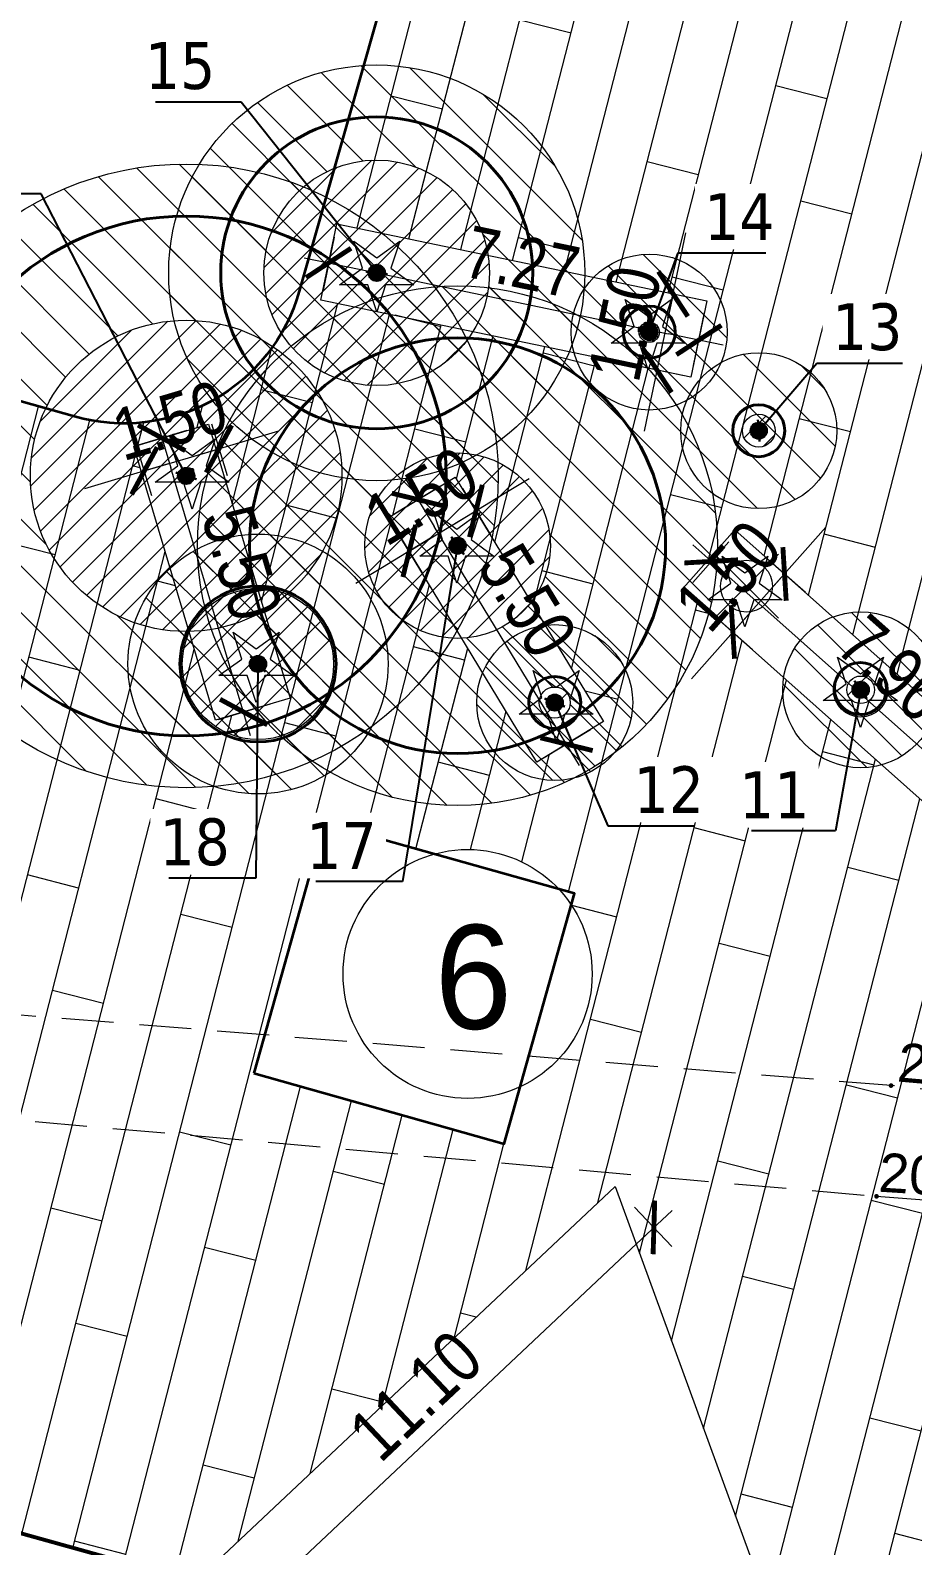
# Model space of a CAD drawing. Extents: x 0 to 7423283, y 0 to 5548300.
# Drawn here: x 7422272.98 to 7422289.94, y 5548120.59 to 5548149.75 of the extents above; entities that cross this region are included whole.
import ezdxf

# ---------------------------------------------------------------- set-up
doc = ezdxf.new("R2010")
doc.units = 0
doc.header["$PDSIZE"] = 0.75
doc.linetypes.add('HIDDEN', pattern=[0.375, 0.25, -0.125])
doc.linetypes.add('PRZER2-1', pattern=[3, 2, -1])
doc.layers.get('0').update_dxf_attribs({"linetype": 'CONTINUOUS', "lineweight": 13})
doc.layers.get('Defpoints').update_dxf_attribs({"linetype": 'CONTINUOUS'})
for name, color, linetype, lineweight in [('!_strefa_regeneracji', 162, 'HIDDEN', 9), ('1_wymiary', 172, 'CONTINUOUS', 5), ('_GD-ADAPTACJA', 106, 'CONTINUOUS', 40), ('_GS_drzewo_igły', 104, 'TRACKS', 5), ('_GS_INW_drzewo nieistniejące', 10, 'CONTINUOUS', 13), ('_GS_numeracja', 160, 'CONTINUOUS', 15), ('KTCR02', 7, 'PRZER2-1', 18), ('RTPW02', 7, 'CONTINUOUS', 13), ('RTPW02_O', 7, 'CONTINUOUS', 13), ('wzmiary', 251, 'CONTINUOUS', 20)]:
    doc.layers.add(name, color=color, linetype=linetype, lineweight=lineweight)
for name, color, linetype, lineweight, true_color in [('!drzewa - strefa PKD', 7, 'CONTINUOUS', 20, 0xf50000), ('OBOP01', 7, 'CONTINUOUS', 18, 0x008000), ('obrys 1', 7, 'CONTINUOUS', 35, 0xe50000), ('PAV_skarpa', 7, 'CONTINUOUS', 5, 0x5b5b5b), ('Ramka i tabela', 7, 'CONTINUOUS', 53, 0x000000), ('wymiary', 7, 'CONTINUOUS', 5, 0xe000e0)]:
    doc.layers.add(name, color=color, linetype=linetype, lineweight=lineweight, true_color=true_color)
doc.layers.add('_GS_INW_środki', color=98, linetype='CONTINUOUS')
doc.styles.add('1-100', font='arial.ttf', dxfattribs={"width": 0.8, "height": 1})
doc.styles.add('GEO-INFO', font='Arial')
doc.linetypes.add('TRACKS', pattern='A,3.81,[130,ltypeshp.shx,S=6.35,R=0,X=0,Y=0],3.81', length=7.62)
doc.dimstyles.new('ISO-25', dxfattribs={"dimtxt": 1, "dimasz": 1, "dimexe": 8, "dimexo": 8, "dimtad": 1, "dimdec": 1, "dimtxsty": 'Standard', "dimblk": 'ARCHTICK', "dimcen": 2.5, "dimse1": 1, "dimse2": 1, "dimadec": 0, "dimazin": 0, "dimtfac": 1, "dimtdec": 0, "dimtmove": 0, "dimatfit": 3, "dimldrblk": 'ARCHTICK', "dimfxl": 1, "dimarcsym": 0})
doc.dimstyles.new('Kopia 1_500', dxfattribs={"dimtxt": 200, "dimasz": 0.6, "dimexe": 6, "dimexo": 5, "dimgap": 0.2749999999999998, "dimtad": 1, "dimzin": 0, "dimdsep": 46, "dimtxsty": '1-100', "dimblk": 'TICK', "dimcen": 1, "dimdle": 30, "dimse1": 1, "dimse2": 1, "dimclrd": 256, "dimclre": 256, "dimclrt": 7, "dimadec": 0, "dimazin": 0, "dimtfac": 1, "dimtmove": 1, "dimatfit": 0, "dimldrblk": 'ARCHTICK', "dimfxl": 1, "dimtolj": 1, "dimtzin": 0, "dimlwd": 13, "dimarcsym": 0})
pattern_1 = [(135, (-1001.618095223792, -40.7664504237473), (-0.4490128060534577, -0.4490128060534576), [])]

# ---------------------------------------------------------------- blocks, each defined once
blk = doc.blocks.new('SPDIP')
blk.add_hatch(color=0).paths.add_polyline_path([(-0.09, 0), (-0.085595, -0.027812), (-0.072812, -0.052901), (-0.052901, -0.072812), (-0.027812, -0.085595), (0, -0.09), (0.027812, -0.085595), (0.052901, -0.072812), (0.072812, -0.052901), (0.085595, -0.027812), (0.09, 0), (0.085595, 0.027812), (0.072812, 0.052901), (0.052901, 0.072812), (0.027812, 0.085595), (0, 0.09), (-0.027812, 0.085595), (-0.052901, 0.072812), (-0.072812, 0.052901), (-0.085595, 0.027812)])
at = {"color": 0}
blk.add_lwpolyline([(0.177062, -0.544942), (-0.463555, -1.426676), (-0.463555, -0.336792), (-1.500096, 0), (-0.463555, 0.336792), (-0.463555, 1.426676), (0.177062, 0.544942), (1.213603, 0.881734), (0.572986, 0), (1.213603, -0.881734)], close=True, dxfattribs=at)
blk = doc.blocks.new('KOLO')
blk.add_hatch(color=0).paths.add_polyline_path([(0, 0.5), (-0.12941, 0.482963), (-0.25, 0.433013), (-0.353553, 0.353553), (-0.433013, 0.25), (-0.482963, 0.12941), (-0.5, 0), (-0.482963, -0.12941), (-0.433013, -0.25), (-0.353553, -0.353553), (-0.25, -0.433013), (-0.12941, -0.482963), (0, -0.5), (0.12941, -0.482963), (0.25, -0.433013), (0.353553, -0.353553), (0.433013, -0.25), (0.482963, -0.12941), (0.5, 0), (0.482963, 0.12941), (0.433013, 0.25), (0.353553, 0.353553), (0.25, 0.433013), (0.12941, 0.482963)])
blk = doc.blocks.new('lodowisko tafa 20 x 60')
at = {"layer": 'obrys 1'}
blk.add_line((7425593.561552782, 5550141.0388776), (7430893.561552782, 5550141.0388776), dxfattribs=at)
blk = doc.blocks.new('TICK')
for const_width in [0.156, 0.078]:
    blk.add_lwpolyline([(0.614230390638113, 0.6142303892411292), (-0.6042059231549501, -0.6042059217579663)], dxfattribs=dict(const_width=const_width))
at = {"layer": '1_wymiary'}
for p, q in [((1.862645149230957e-09, -0.8358821994625032), (1.862645149230957e-09, 0.8995046126656234)), ((0.8006742006200511, 0), (-1, 0))]:
    blk.add_line(p, q, dxfattribs=at)
blk = doc.blocks.new('*D201')
at = {"layer": 'Defpoints', "color": 0}
for p in [(7422275.886602934, 5548144.116188728), (7422274.449041478, 5548143.68791654), (7422276.607954842, 5548141.694860129)]:
    blk.add_point(p, dxfattribs=at)
at = {"layer": 'PAV_skarpa', "lineweight": 13}
for p, q in [((7422277.182979424, 5548141.866169004), (7422277.758004005, 5548142.037477879)), ((7422275.170393386, 5548141.26658794), (7422276.607954842, 5548141.694860129)), ((7422274.595368804, 5548141.095279065), (7422274.020344223, 5548140.92397019))]:
    blk.add_line(p, q, dxfattribs=at)
at = {"layer": 'PAV_skarpa', "linetype": 'ByBlock', "lineweight": 13, "xscale": 0.6, "yscale": 0.6, "zscale": 0.6}
for p, rotation in [((7422276.607954842, 5548141.694860129), 196.5896226246187), ((7422275.170393386, 5548141.26658794), 16.58962262461876)]:
    blk.add_blockref('TICK', p, dxfattribs=dict(at, rotation=rotation))
at = {"layer": 'PAV_skarpa', "insert": (7422275.664881405, 5548142.233596999), "char_height": 1, "attachment_point": 5, "rotation": 16.589622624618755, "style": '1-100'}
blk.add_mtext('\\A1;1.50', dxfattribs=at)
blk = doc.blocks.new('_ARCHTICK')
at = {"color": 0, "linetype": 'ByBlock', "const_width": 0.15}
blk.add_lwpolyline([(-0.5, -0.5), (0.5, 0.5)], dxfattribs=at)
blk = doc.blocks.new('*D202')
at = {"layer": 'Defpoints', "color": 0}
for p in [(7422275.50803471, 5548141.901335854), (7422274.966922753, 5548141.740130083), (7422276.537254113, 5548136.469071419)]:
    blk.add_point(p, dxfattribs=at)
at = {"layer": 'PAV_skarpa', "lineweight": 13}
blk.add_line((7422276.907057194, 5548137.205301772), (7422275.679343586, 5548141.326311273), dxfattribs=at)
at = {"layer": 'PAV_skarpa', "linetype": 'ByBlock', "lineweight": 13, "xscale": 0.6, "yscale": 0.6, "zscale": 0.6}
for p, rotation in [((7422275.50803471, 5548141.901335854), 106.5896226690689), ((7422277.07836607, 5548136.63027719), 286.5896226690688)]:
    blk.add_blockref('TICK', p, dxfattribs=dict(at, rotation=rotation))
at = {"layer": 'PAV_skarpa', "insert": (7422277.046073354, 5548139.490099231), "char_height": 1, "attachment_point": 5, "rotation": 286.58962266906883, "style": '1-100'}
blk.add_mtext('\\A1;5.50', dxfattribs=at)
blk = doc.blocks.new('*D205')
at = {"layer": 'Defpoints', "color": 0}
for p in [(7422278.567740777, 5548144.556384121), (7422285.831036192, 5548143.784837022), (7422285.681471971, 5548143.069347253)]:
    blk.add_point(p, dxfattribs=at)
at = {"layer": 'PAV_skarpa', "lineweight": 13}
blk.add_line((7422279.304610537, 5548145.149104985), (7422285.243730653, 5548143.907605927), dxfattribs=at)
at = {"layer": 'PAV_skarpa', "linetype": 'ByBlock', "lineweight": 13, "xscale": 0.6, "yscale": 0.6, "zscale": 0.6}
for p, rotation in [((7422278.717304998, 5548145.27187389), 168.193046821009), ((7422285.831036192, 5548143.784837022), 348.193046821009)]:
    blk.add_blockref('TICK', p, dxfattribs=dict(at, rotation=rotation))
at = {"layer": 'PAV_skarpa', "insert": (7422282.433165818, 5548145.288961533), "char_height": 1, "attachment_point": 5, "rotation": 348.193046821009, "style": '1-100'}
blk.add_mtext('\\A1;7.27', dxfattribs=at)
blk = doc.blocks.new('*D206')
at = {"layer": 'Defpoints', "color": 0}
for p in [(7422288.059447718, 5548144.104682813), (7422285.028376118, 5548143.208249528), (7422287.751295745, 5548142.636676382)]:
    blk.add_point(p, dxfattribs=at)
at = {"layer": 'PAV_skarpa', "lineweight": 13}
for p, q in [((7422285.459788865, 5548145.263458463), (7422285.58304964, 5548145.850660968)), ((7422285.336528091, 5548144.676255959), (7422285.028376118, 5548143.208249528)), ((7422284.905115344, 5548142.621047024), (7422284.781854569, 5548142.033844519))]:
    blk.add_line(p, q, dxfattribs=at)
at = {"layer": 'PAV_skarpa', "linetype": 'ByBlock', "lineweight": 13, "xscale": 0.6, "yscale": 0.6, "zscale": 0.6}
for p, rotation in [((7422285.336528091, 5548144.676255959), 258.1450572644089), ((7422285.028376118, 5548143.208249528), 78.14505726440888)]:
    blk.add_blockref('TICK', p, dxfattribs=dict(at, rotation=rotation))
at = {"layer": 'PAV_skarpa', "insert": (7422284.413634728, 5548144.103636635), "char_height": 1, "attachment_point": 5, "rotation": 78.14505726440888, "style": '1-100'}
blk.add_mtext('\\A1;1.50', dxfattribs=at)
blk = doc.blocks.new('*D207')
at = {"layer": 'Defpoints', "color": 0}
for p in [(7422280.122249449, 5548142.852250334), (7422278.839452703, 5548142.07479776), (7422281.547579168, 5548140.500456299)]:
    blk.add_point(p, dxfattribs=at)
at = {"layer": 'PAV_skarpa', "lineweight": 13}
for p, q in [((7422282.060697868, 5548140.811437328), (7422282.573816567, 5548141.122418358)), ((7422280.264782422, 5548139.723003725), (7422281.547579168, 5548140.500456299)), ((7422279.751663723, 5548139.412022695), (7422279.238545024, 5548139.101041665))]:
    blk.add_line(p, q, dxfattribs=at)
at = {"layer": 'PAV_skarpa', "linetype": 'ByBlock', "lineweight": 13, "xscale": 0.6, "yscale": 0.6, "zscale": 0.6}
for p, rotation in [((7422281.547579168, 5548140.500456299), 211.2184027873939), ((7422280.264782422, 5548139.723003725), 31.2184027873939)]:
    blk.add_blockref('TICK', p, dxfattribs=dict(at, rotation=rotation))
at = {"layer": 'PAV_skarpa', "insert": (7422280.499016968, 5548140.783550327), "char_height": 1, "attachment_point": 5, "rotation": 31.218402787393895, "style": '1-100'}
blk.add_mtext('\\A1;1.50', dxfattribs=at)
blk = doc.blocks.new('*D208')
at = {"layer": 'Defpoints', "color": 0}
for p in [(7422280.435874335, 5548140.714463243), (7422279.867812677, 5548140.370183449), (7422282.718472121, 5548135.66659538)]:
    blk.add_point(p, dxfattribs=at)
at = {"layer": 'PAV_skarpa', "lineweight": 13}
blk.add_line((7422282.975552749, 5548136.523993872), (7422280.746855366, 5548140.201344545), dxfattribs=at)
at = {"layer": 'PAV_skarpa', "linetype": 'ByBlock', "lineweight": 13, "xscale": 0.6, "yscale": 0.6, "zscale": 0.6}
for p, rotation in [((7422280.435874335, 5548140.714463243), 121.2184028355004), ((7422283.286533779, 5548136.010875174), 301.2184028355003)]:
    blk.add_blockref('TICK', p, dxfattribs=dict(at, rotation=rotation))
at = {"layer": 'PAV_skarpa', "insert": (7422282.533024373, 5548138.769833038), "char_height": 1, "attachment_point": 5, "rotation": 301.21840283550034, "style": '1-100'}
blk.add_mtext('\\A1;5.50', dxfattribs=at)
blk = doc.blocks.new('*D209')
at = {"layer": 'Defpoints', "color": 0}
for p in [(7422286.524230495, 5548140.134577782), (7422287.480725916, 5548139.28923599), (7422285.53088772, 5548139.010620791)]:
    blk.add_point(p, dxfattribs=at)
at = {"layer": 'PAV_skarpa', "lineweight": 13}
for p, q in [((7422287.878062215, 5548139.738817869), (7422288.275398513, 5548140.188399747)), ((7422286.487383141, 5548138.165279), (7422287.480725916, 5548139.28923599)), ((7422286.090046843, 5548137.715697122), (7422285.692710544, 5548137.266115244))]:
    blk.add_line(p, q, dxfattribs=at)
at = {"layer": 'PAV_skarpa', "linetype": 'ByBlock', "lineweight": 13, "xscale": 0.6, "yscale": 0.6, "zscale": 0.6}
for p, rotation in [((7422287.480725916, 5548139.28923599), 228.5300489487819), ((7422286.487383141, 5548138.165279), 48.53004894878188)]:
    blk.add_blockref('TICK', p, dxfattribs=dict(at, rotation=rotation))
at = {"layer": 'PAV_skarpa', "insert": (7422286.395422229, 5548139.247485267), "char_height": 1, "attachment_point": 5, "rotation": 48.53004894878188, "style": '1-100'}
blk.add_mtext('\\A1;1.50', dxfattribs=at)
blk = doc.blocks.new('*D210')
at = {"layer": 'Defpoints', "color": 0}
for p in [(7422285.577719166, 5548138.969231593), (7422292.016195613, 5548134.237862351), (7422291.519825498, 5548133.680201674)]:
    blk.add_point(p, dxfattribs=at)
at = {"layer": 'PAV_skarpa', "lineweight": 13}
blk.add_line((7422286.522266705, 5548139.127972483), (7422291.56801819, 5548134.63678214), dxfattribs=at)
at = {"layer": 'PAV_skarpa', "linetype": 'ByBlock', "lineweight": 13, "xscale": 0.6, "yscale": 0.6, "zscale": 0.6}
for p, rotation in [((7422286.074089281, 5548139.526892271), 138.3279298300758), ((7422292.016195613, 5548134.237862351), 318.3279298300758)]:
    blk.add_blockref('TICK', p, dxfattribs=dict(at, rotation=rotation))
at = {"layer": 'PAV_skarpa', "insert": (7422289.567443464, 5548137.469170773), "char_height": 1, "attachment_point": 5, "rotation": 318.32792983007585, "style": '1-100'}
blk.add_mtext('\\A1;7.96', dxfattribs=at)
blk = doc.blocks.new('*D223')
at = {"layer": 'Defpoints', "color": 0}
for p in [(7422284.223588947, 5548127.500162879), (7422276.141091069, 5548119.888183486), (7422276.886539997, 5548119.096656202)]:
    blk.add_point(p, dxfattribs=at)
at = {"layer": 'PAV_skarpa', "lineweight": 13}
blk.add_line((7422284.532250668, 5548126.297275733), (7422277.323327203, 5548119.508016065), dxfattribs=at)
at = {"layer": 'PAV_skarpa', "linetype": 'ByBlock', "lineweight": 13, "xscale": 0.6, "yscale": 0.6, "zscale": 0.6}
for p, rotation in [((7422284.969037875, 5548126.708635596), 43.28279397437418), ((7422276.886539997, 5548119.096656202), 223.2827939743741)]:
    blk.add_blockref('TICK', p, dxfattribs=dict(at, rotation=rotation))
at = {"layer": 'PAV_skarpa', "insert": (7422280.389200276, 5548123.474526283), "char_height": 1, "attachment_point": 5, "rotation": 43.28279397437417, "style": '1-100'}
blk.add_mtext('\\A1;11.10', dxfattribs=at)
blk = doc.blocks.new('GS_środek')
h = blk.add_hatch(color=256)
edge = h.paths.add_edge_path()
edge.add_arc((1282.222868199825, 1278.071801731801), 0.1574803156618145, 0, 360)
blk.add_circle((1282.222868199825, 1278.071801731801), 0.1574803156618145)
blk = doc.blocks.new('d_nieist')
at = {"layer": '_GS_INW_drzewo nieistniejące', "linetype": 'Continuous'}
for p, q in [((7422685.646731073, 5540636.090553937), (7422688.117243374, 5540633.620041636)), ((7422688.117243374, 5540636.090553937), (7422685.646731073, 5540633.620041636))]:
    blk.add_line(p, q, dxfattribs=at)
blk.add_circle((7422686.881987223, 5540634.855297786), 1, dxfattribs=at)

msp = doc.modelspace()

# ---------------------------------------------------------------- hatches: boundary and pattern name
at = {"layer": '!_strefa_regeneracji', "linetype": 'Continuous', "lineweight": 0, "ltscale": 5}
h = msp.add_hatch(dxfattribs=at)
h.set_pattern_fill('ANSI31', color=256, scale=0.2, angle=90)
h.set_pattern_definition(pattern_1)
edge = h.paths.add_edge_path()
edge.add_arc((7422279.639333739, 5548145.079135281), 4, 0, 360)
edge = h.paths.add_edge_path(flags=16)
edge.add_arc((7422279.639333739, 5548145.079135281), 2.17, 0, 360)
h = msp.add_hatch(dxfattribs=at)
h.set_pattern_fill('ANSI31', color=256, scale=0.2, angle=90)
h.set_pattern_definition(pattern_1)
edge = h.paths.add_edge_path()
edge.add_arc((7422275.975609273, 5548141.172779297), 6, 0, 360)
edge = h.paths.add_edge_path(flags=16)
edge.add_arc((7422275.975609273, 5548141.172779297), 2.995, 0, 360)
h = msp.add_hatch(dxfattribs=at)
h.set_pattern_fill('ANSI31', color=256, scale=0.2, angle=90)
h.set_pattern_definition(pattern_1)
edge = h.paths.add_edge_path()
edge.add_arc((7422284.879306917, 5548143.939052113), 1.5, 0, 360)
edge = h.paths.add_edge_path(flags=16)
edge.add_arc((7422284.879306917, 5548143.939052113), 0.195, 0, 360)
h = msp.add_hatch(dxfattribs=at)
h.set_pattern_fill('ANSI31', color=256, scale=0.2, angle=90)
h.set_pattern_definition(pattern_1)
edge = h.paths.add_edge_path()
edge.add_arc((7422281.195196962, 5548139.829062984), 5, 0, 360)
edge = h.paths.add_edge_path(flags=16)
edge.add_arc((7422281.195196962, 5548139.829062984), 1.785, 0, 360)
h = msp.add_hatch(dxfattribs=at)
h.set_pattern_fill('ANSI31', color=256, scale=0.2, angle=90)
h.set_pattern_definition(pattern_1)
edge = h.paths.add_edge_path()
edge.add_arc((7422267.978855267, 5548139.55047826), 5, 0, 360)
edge = h.paths.add_edge_path(flags=16)
edge.add_arc((7422267.978855267, 5548139.55047826), 2.555, 0, 360)
h = msp.add_hatch(dxfattribs=at)
h.set_pattern_fill('ANSI31', color=256, scale=0.2, angle=90)
h.set_pattern_definition([(135, (-1001.618095223792, -40.7664504237473), (-0.4490128060534577, -0.4490128060534577), [])])
edge = h.paths.add_edge_path()
edge.add_arc((7422286.984873837, 5548142.041832901), 1.5, 0, 360)
h = msp.add_hatch(dxfattribs=at)
h.set_pattern_fill('ANSI31', color=256, scale=0.2, angle=90)
h.set_pattern_definition(pattern_1)
edge = h.paths.add_edge_path()
edge.add_arc((7422277.356730943, 5548137.553123795), 2.5, 0, 360)
edge = h.paths.add_edge_path(flags=16)
edge.add_arc((7422277.356730943, 5548137.553123795), 1.455, 0, 360)
h = msp.add_hatch(dxfattribs=at)
h.set_pattern_fill('ANSI31', color=256, scale=0.2, angle=90)
h.set_pattern_definition([(135, (-1001.771340235136, -40.80050487071276), (-0.4490128060534577, -0.4490128060534577), [])])
edge = h.paths.add_edge_path()
edge.add_arc((7422288.945201001, 5548137.056099682), 1.5, 0, 360)
h = msp.add_hatch(dxfattribs=at)
h.set_pattern_fill('ANSI31', color=256, scale=0.2, angle=90)
h.set_pattern_definition([(135, (-1001.771340235136, -40.80050487071276), (-0.4490128060534577, -0.4490128060534576), [])])
edge = h.paths.add_edge_path()
edge.add_arc((7422283.062019118, 5548136.809998017), 1.5, 0, 360)
edge = h.paths.add_edge_path(flags=16)
edge.add_arc((7422283.062019118, 5548136.809998017), 0.3, 0, 360)
at = {"layer": '!drzewa - strefa PKD', "lineweight": 0, "true_color": 0xe31a1c}
h = msp.add_hatch(dxfattribs=at)
h.set_pattern_fill('ANSI31', color=242, scale=3)
h.set_pattern_definition([(45, (991209.0969539341, -116860.3293960188), (-0.2651650429449554, 0.2651650429449554), [])])
edge = h.paths.add_edge_path()
edge.add_arc((7422279.639333739, 5548145.079135281), 2.17, 0, 360)
h = msp.add_hatch(dxfattribs=at)
h.set_pattern_fill('ANSI31', color=242, scale=3)
h.set_pattern_definition([(45, (991205.4332294678, -116864.2357520023), (-0.2651650429449554, 0.2651650429449554), [])])
edge = h.paths.add_edge_path()
edge.add_arc((7422275.975609273, 5548141.172779297), 2.995, 0, 360)
h = msp.add_hatch(dxfattribs=at)
h.set_pattern_fill('ANSI31', color=242, scale=3)
h.set_pattern_definition([(45, (991214.3369271122, -116861.4694791865), (-0.2651650429449554, 0.2651650429449554), [])])
edge = h.paths.add_edge_path()
edge.add_arc((7422284.879306917, 5548143.939052113), 0.195, 0, 360)
h = msp.add_hatch(dxfattribs=at)
h.set_pattern_fill('ANSI31', color=242, scale=3)
h.set_pattern_definition([(45, (991216.442494032, -116863.3666983992), (-0.2651650429449554, 0.2651650429449554), [])])
edge = h.paths.add_edge_path()
edge.add_arc((7422286.984873837, 5548142.041832901), 0.315, 0, 360)
h = msp.add_hatch(dxfattribs=at)
h.set_pattern_fill('ANSI31', color=242, scale=3)
h.set_pattern_definition([(45, (991210.6528171571, -116865.5794683155), (-0.2651650429449554, 0.2651650429449554), [])])
edge = h.paths.add_edge_path()
edge.add_arc((7422281.195196962, 5548139.829062984), 1.785, 0, 360)
h = msp.add_hatch(dxfattribs=at)
h.set_pattern_fill('ANSI31', color=242, scale=3)
h.set_pattern_definition([(45, (991206.8143511377, -116867.8554075044), (-0.2651650429449554, 0.2651650429449554), [])])
edge = h.paths.add_edge_path()
edge.add_arc((7422277.356730943, 5548137.553123795), 1.455, 0, 360)
h = msp.add_hatch(dxfattribs=at)
h.set_pattern_fill('ANSI31', color=242, scale=3)
h.set_pattern_definition([(45, (991218.4028211962, -116868.3524316177), (-0.2651650429449554, 0.2651650429449554), [])])
edge = h.paths.add_edge_path()
edge.add_arc((7422288.945201001, 5548137.056099682), 0.265, 0, 360)
h = msp.add_hatch(dxfattribs=at)
h.set_pattern_fill('ANSI31', color=242, scale=3)
h.set_pattern_definition([(45, (991212.433172944, -116868.8845374277), (-0.2651650429449554, 0.2651650429449554), [])])
edge = h.paths.add_edge_path()
edge.add_arc((7422283.062019118, 5548136.809998017), 0.3, 0, 360)
at = {"layer": 'PAV_skarpa'}
h = msp.add_hatch(dxfattribs=at)
h.set_pattern_fill('BOARDW', color=256, scale=0.01999999999999998, angle=75.60000000000001)
h.set_pattern_definition([(75.60000000000001, (-0.2115402575582266, 1.371057607233524), (-0.9840804917066892, 0.2526689253594924), []), (165.6, (-0.2115402575582266, 1.371057607233524), (-2.473498834132363, -1.462823132694393), [1.016, -7.112000000000001]), (165.6, (-0.1849450478330255, 5.560048499144614), (-2.473498834132363, -1.462823132694393), [1.016, -7.112000000000001])])
h.paths.add_polyline_path([(7422256.469919337, 5548121.753089073), (7422263.108556262, 5548145.33298838), (7422273.826862754, 5548142.315378156, 0.4142136821145713), (7422278.151346088, 5548144.72345911), (7422281.710206401, 5548157.226195838, 0.4056609300227613), (7422279.436793766, 5548161.510839785), (7422288.062640865, 5548158.919035355, 0.2474418044222013), (7422309.429614612, 5548149.545580632, -0.3008346960043769), (7422314.642915837, 5548147.086396201, 0.03687061389324593), (7422322.502791937, 5548139.007486844), (7422316.717933558, 5548123.261057273), (7422311.905040149, 5548124.616069091), (7422309.195016511, 5548114.990282273), (7422314.00790992, 5548113.635270454), (7422312.602443771, 5548109.633342568, 0.02955274517665665), (7422312.230373268, 5548109.813465912, 0.04631275211154341), (7422311.832803489, 5548109.950382085), (7422288.22887725, 5548116.522527698), (7422284.223588947, 5548127.500162879), (7422276.141091069, 5548119.888183486), (7422260.680544615, 5548124.192931837, 0.1915377362596556), (7422258.115858632, 5548123.842907774, 0.1974168424095385), (7422256.469919653, 5548121.75309018)])
h.paths.add_polyline_path([(7422291.450665856, 5548139.732418901), (7422303.018087523, 5548136.539496105), (7422303.569231782, 5548138.536198953, 0.1621555532385838), (7422304.047499103, 5548139.972139776, 0.02610176535786021), (7422304.034464458, 5548140.221658603), (7422304.614548921, 5548142.323206939), (7422298.830838087, 5548143.919668337), (7422298.032607389, 5548141.027812921), (7422292.248896555, 5548142.624274319)])
h.paths.add_polyline_path([(7422297.091692667, 5548141.064156633), (7422296.692577317, 5548139.618228924), (7422298.459822294, 5548139.130421276), (7422298.858937643, 5548140.576348983)], flags=24)
h.paths.add_polyline_path([(7422300.683143346, 5548141.379694108), (7422300.683143346, 5548138.379700108), (7422303.016472012, 5548138.379700108), (7422303.016472012, 5548141.379694108)], flags=24)
h.paths.add_polyline_path([(7422260.683172101, 5548125.489622551), (7422263.091558604, 5548124.819044845), (7422265.499945105, 5548124.14846714), (7422267.908331607, 5548123.477889434), (7422268.179438734, 5548124.45157338, 0.3134239781238053), (7422269.739800117, 5548126.69626431, 1.070456529822958), (7422264.972424835, 5548126.371425676), (7422261.219634267, 5548127.416331752)])
h.paths.add_polyline_path([(7422266.211421669, 5548128.140069232), (7422266.211421669, 5548125.140075233), (7422268.544750335, 5548125.140075233), (7422268.544750335, 5548128.140069232)], flags=24)
h.paths.add_polyline_path([(7422285.53088772, 5548139.010620791), (7422291.519825498, 5548133.680201674), (7422292.513168276, 5548134.804158664), (7422286.524230495, 5548140.134577782)])
h.paths.add_polyline_path([(7422277.275831213, 5548129.677261943), (7422282.088724623, 5548128.322250124), (7422282.397030067, 5548129.417326358, 0.2917482131807448), (7422283.78191679, 5548131.588735187, 0.1477126214490489), (7422283.381568258, 5548132.914327124), (7422283.443736441, 5548133.135143533), (7422283.13970648, 5548133.220739485, 0.2802945740530189), (7422280.743492573, 5548133.895364474), (7422278.630843032, 5548134.490155352)])
h.paths.add_polyline_path([(7422280.253538341, 5548133.03254011), (7422280.253538341, 5548130.03254611), (7422282.586867007, 5548130.03254611), (7422282.586867007, 5548133.03254011)], flags=24)
h.paths.add_polyline_path([(7422299.410286576, 5548117.532260538), (7422304.223179985, 5548116.177248719), (7422305.578191804, 5548120.990142128), (7422300.765298394, 5548122.345153947)])
h.paths.add_polyline_path([(7422319.193168875, 5548134.191810383), (7422320.147817482, 5548133.89407554), (7422320.445552327, 5548134.848724146), (7422320.743287171, 5548135.803372753), (7422321.041022017, 5548136.758021361), (7422320.402666984, 5548136.957110883, 3.478493537615314), (7422319.335516216, 5548134.648228882)])
h.paths.add_polyline_path([(7422316.930414243, 5548138.154358542), (7422316.930414243, 5548135.154364542), (7422319.263742909, 5548135.154364542), (7422319.263742909, 5548138.154358542)], flags=24)
h.paths.add_polyline_path([(7422266.607077254, 5548140.077357257), (7422269.457736692, 5548135.373769184), (7422270.740533439, 5548136.151221758), (7422267.889873999, 5548140.854809832)])
h.paths.add_polyline_path([(7422279.867812683, 5548140.370183453), (7422282.718472121, 5548135.66659538), (7422284.001268868, 5548136.444047954), (7422281.150609428, 5548141.147636028)])
h.paths.add_polyline_path([(7422278.567740777, 5548144.556384121), (7422285.681471971, 5548143.069347253), (7422285.989623943, 5548144.537353684), (7422278.875892751, 5548146.024390554)])
h.paths.add_polyline_path([(7422274.966922753, 5548141.740130083), (7422276.537254113, 5548136.469071419), (7422277.974815564, 5548136.897343608), (7422276.404484209, 5548142.16840227)])
h.paths.add_polyline_path([(7422294.681174159, 5548132.706498786), (7422296.11314707, 5548132.259896521), (7422296.559749337, 5548133.69186943), (7422295.127776427, 5548134.138471698)])
h.paths.add_polyline_path([(7422309.648151796, 5548128.901722762), (7422311.080124707, 5548128.455120496), (7422311.526726974, 5548129.887093406), (7422310.094754064, 5548130.333695674)])
h.paths.add_polyline_path([(7422303.563408766, 5548134.30448924), (7422304.995381677, 5548133.857886975), (7422305.441983944, 5548135.289859884), (7422304.010011034, 5548135.736462153)])
h.paths.add_polyline_path([(7422304.3105347, 5548139.190692848), (7422305.74250761, 5548138.744090582), (7422306.189109878, 5548140.176063492), (7422304.757136968, 5548140.62266576)])
h.paths.add_polyline_path([(7422291.415539423, 5548140.693061329), (7422292.86146713, 5548140.293945978), (7422293.17189018, 5548141.418556416), (7422291.725962471, 5548141.817671767)], flags=24)
h.paths.add_polyline_path([(7422297.080463248, 5548140.685450724), (7422298.526390957, 5548140.286335375), (7422298.836814005, 5548141.410945814), (7422297.390886298, 5548141.810061164)], flags=24)
h.paths.add_polyline_path([(7422292.213770119, 5548143.584916743), (7422293.659697828, 5548143.185801394), (7422293.970120876, 5548144.310411834), (7422292.524193168, 5548144.709527181)], flags=24)
h.paths.add_polyline_path([(7422258.963638332, 5548125.016887185), (7422260.408670234, 5548124.61454056), (7422260.63219614, 5548125.417336062), (7422259.187164235, 5548125.819682687)], flags=24)
h.paths.add_polyline_path([(7422263.871218669, 5548128.085217816), (7422263.401814275, 5548126.399347265), (7422266.051039427, 5548125.661711787), (7422266.52044382, 5548127.347582337)], flags=24)
h.paths.add_polyline_path([(7422308.239943566, 5548149.294767207), (7422307.441697981, 5548146.402915899), (7422313.225400597, 5548144.80642473), (7422314.023639513, 5548147.698309918)])

# ---------------------------------------------------------------- linework, layer by layer
at = {"layer": '!_strefa_regeneracji', "linetype": 'Continuous', "lineweight": 13}
for centre, radius in [((7422279.639333739, 5548145.079135281, -100), 4), ((7422275.975609273, 5548141.172779297, -100), 6), ((7422284.879306917, 5548143.939052113, -100), 1.5), ((7422281.195196962, 5548139.829062984, -100), 5), ((7422286.984873837, 5548142.041832901, -100), 1.5), ((7422277.356730943, 5548137.553123795, -100), 2.5), ((7422288.945201001, 5548137.056099682, -100), 1.5), ((7422283.062019118, 5548136.809998017, -100), 1.5)]:
    msp.add_circle(centre, radius, dxfattribs=at)
at = {"layer": '!drzewa - strefa PKD'}
for centre, radius in [((7422279.639333739, 5548145.079135281, -100), 2.17), ((7422275.975609273, 5548141.172779297, -100), 2.995), ((7422284.879306917, 5548143.939052113, -100), 0.195), ((7422286.984873837, 5548142.041832901, -100), 0.315), ((7422281.195196962, 5548139.829062984, -100), 1.785), ((7422277.356730943, 5548137.553123795, -100), 1.455), ((7422288.945201001, 5548137.056099682, -100), 0.265), ((7422283.062019118, 5548136.809998017, -100), 0.3)]:
    msp.add_circle(centre, radius, dxfattribs=at)
at = {"layer": '_GD-ADAPTACJA', "linetype": 'Continuous'}
for centre, radius in [((7422279.639333739, 5548145.079135281, -100), 3), ((7422275.975609273, 5548141.172779297, -100), 5), ((7422284.879306917, 5548143.939052113, -100), 0.5), ((7422281.195196962, 5548139.829062984, -100), 4), ((7422286.984873837, 5548142.041832901, -100), 0.5), ((7422277.356730943, 5548137.553123795, -100), 1.5), ((7422288.94, 5548137.08, 10.12), 0.5), ((7422283.062019118, 5548136.809998017, -100), 0.5)]:
    msp.add_circle(centre, radius, dxfattribs=at)
at = {"layer": '_GS_drzewo_igły', "linetype": 'TRACKS', "ltscale": 0.08}
for centre, radius in [((7422279.639333739, 5548145.079135281, -100), 3), ((7422275.975609273, 5548141.172779297, -100), 5.00442575896627), ((7422284.879306917, 5548143.939052113, -100), 0.4999999998825626), ((7422281.195196962, 5548139.829062984, -100), 4), ((7422286.984873837, 5548142.041832901, -100), 0.5000000000065608), ((7422277.356730943, 5548137.553123795, -100), 1.499999999982373), ((7422288.945201001, 5548137.056099682, -100), 0.5239261336930466), ((7422283.062019118, 5548136.809998017, -100), 0.5)]:
    msp.add_circle(centre, radius, dxfattribs=at)
at = {"layer": 'KTCR02', "color": 7, "linetype": 'PRZER2-1', "lineweight": 18, "ltscale": 0.5, "elevation": 10.18}
for points in [[(7422259.27, 5548153.72, -0.088928620995749), (7422258.75, 5548161.03), (7422260.34, 5548169.49, -0.308478422999768), (7422262.18, 5548170.63), (7422285.89, 5548164.53), (7422288.4, 5548157.77), (7422300.15, 5548154.32), (7422311.37, 5548151.88), (7422312.72, 5548152.33), (7422314.38, 5548156.62, -0.300376088911957), (7422315.52, 5548157.03), (7422321.31, 5548155.5, -0.291108010337104), (7422325.74, 5548150.51), (7422325.3, 5548147.74), (7422322.42, 5548141.39), (7422321.6, 5548139.3), (7422315.54, 5548124.45, -0.36096451936057), (7422313.73, 5548123.87), (7422305.01, 5548127.03, 0.087027025212275), (7422297.05, 5548128.63), (7422289.53, 5548129.44), (7422268.8, 5548131.12, -0.30282361307969), (7422264.25, 5548134.43)], [(7422300.68, 5548094.98), (7422289.07, 5548088.93), (7422277.22, 5548081.16, -0.319425086220999), (7422273.74, 5548081.75), (7422261.03, 5548103.16), (7422251.97, 5548117.88, -0.385852776748078), (7422252.52, 5548122.77), (7422261.36, 5548127.69, -0.138135825515933), (7422268.59, 5548129.15), (7422289.25, 5548127.31), (7422296.85, 5548126.75, -0.067525944659418), (7422304.42, 5548125.19), (7422312.18, 5548122.04, -0.317942344748788), (7422313.63, 5548119.6), (7422305.56, 5548099.75, -0.15087442299001)]]:
    msp.add_lwpolyline(points, format="xyb", close=True, dxfattribs=at)
at = {"layer": 'obrys 1', "elevation": -89.74, "flags": 128}
msp.add_lwpolyline([(7422279.301237349, 5548161.551570361, -0.4175490424197255), (7422281.710206401, 5548157.226195838), (7422278.151346088, 5548144.72345911, -0.4142136819740542), (7422273.826862755, 5548142.315378156), (7422261.404825466, 5548145.812653286, -0.4125214778157868), (7422258.971809802, 5548150.123226375), (7422262.469692036, 5548162.68547527, -0.417673635384352), (7422266.770420982, 5548165.079470677), (7422279.301237349, 5548161.551570361)], format="xyb", dxfattribs=at)
at = {"layer": 'obrys 1', "elevation": -79.48, "flags": 128}
msp.add_lwpolyline([(7422277.275831213, 5548129.677261943), (7422282.088724623, 5548128.322250124), (7422283.443736441, 5548133.135143533), (7422278.630843032, 5548134.490155352), (7422277.275831213, 5548129.677261943)], dxfattribs=at)
at = {"layer": 'Ramka i tabela', "elevation": -89.74}
msp.add_lwpolyline([(7422279.301237349, 5548161.551570361), (7422288.062640864, 5548158.919035356, 0.2474418044914835), (7422309.429614612, 5548149.545580632, -0.3008346958941555), (7422314.642915837, 5548147.086396201, 0.0368706139872663), (7422322.502791937, 5548139.007486844), (7422316.717933558, 5548123.261057273), (7422314.00790992, 5548113.635270454), (7422312.593370722, 5548109.607507947, 0.09247623265567788), (7422311.832803489, 5548109.950382085), (7422260.680544615, 5548124.192931837, 0.4040713742744638), (7422256.469919305, 5548121.753088961, 36091661253.38174)], format="xyb", dxfattribs=at)
at = {"layer": 'wymiary'}
msp.add_circle((7422281.387162248, 5548131.588735187, -38.60000000000001), 2.394754541588554, dxfattribs=at)
at = {"layer": 'wzmiary', "elevation": -100}
for points in [[(7422285.989623943, 5548144.537353684), (7422285.681471971, 5548143.069347253), (7422278.567740777, 5548144.556384121), (7422278.875892751, 5548146.024390554)], [(7422277.974815564, 5548136.897343608), (7422276.537254113, 5548136.469071419), (7422274.966922753, 5548141.740130083), (7422276.404484209, 5548142.16840227)], [(7422279.867812683, 5548140.370183453), (7422281.150609428, 5548141.147636028), (7422284.001268868, 5548136.444047954), (7422282.718472121, 5548135.66659538)], [(7422285.53088772, 5548139.010620791), (7422286.524230495, 5548140.134577782), (7422292.513168276, 5548134.804158664), (7422291.519825498, 5548133.680201674)]]:
    msp.add_lwpolyline(points, close=True, dxfattribs=at)
at = {"layer": 'wzmiary', "elevation": -89.74}
msp.add_lwpolyline([(7422276.141091069, 5548119.888183486), (7422284.223588947, 5548127.500162879), (7422288.22887725, 5548116.522527698), (7422276.141091069, 5548119.888183486)], dxfattribs=at)

# ---------------------------------------------------------------- block references
at = {"layer": '_GS_INW_drzewo nieistniejące', "xscale": 0.5, "yscale": 0.5, "zscale": 0.5}
msp.add_blockref('d_nieist', (3710943.309006387, 2777821.622351106, 10.2), dxfattribs=at)
at = {"layer": '_GS_INW_środki', "color": 2}
for p in [(7420997.416465539, 5546867.00733355, -100), (7421002.656438718, 5546865.867250382, -100), (7421004.762005637, 5546863.970031169, -100), (7420993.752741073, 5546863.100977566, -100), (7420998.972328763, 5546861.757261253, -100), (7420995.133862743, 5546859.481322064, -100), (7421006.722332802, 5546858.984297951, -100), (7421000.839150919, 5546858.738196285, -100)]:
    msp.add_blockref('GS_środek', p, dxfattribs=at)
at = {"layer": 'OBOP01', "color": 96, "lineweight": 18, "true_color": 0x008000, "xscale": 0.5, "yscale": 0.5, "rotation": 90}
for p in [(7422279.64, 5548145.08, 10.12), (7422284.86, 5548143.96, 10.12), (7422276.09, 5548141.28, 10.12), (7422281.18, 5548139.86, 10.12), (7422286.72, 5548139.02, 10.12), (7422277.32, 5548137.56, 10.12), (7422288.94, 5548137.08, 10.12), (7422283.09, 5548136.82, 10.12)]:
    msp.add_blockref('SPDIP', p, dxfattribs=at)
at = {"layer": 'obrys 1', "lineweight": -3, "xscale": 0.01000000000000001, "yscale": 0.01000000000000001, "zscale": 0.01000000000000001, "rotation": 344.4409670112027}
msp.add_blockref('lodowisko tafa 20 x 60', (7335838.774452316, 5514574.377525032, -100), dxfattribs=at)
at = {"layer": 'RTPW02', "color": 7, "lineweight": 13, "xscale": 0.09, "yscale": 0.09, "rotation": 90}
for p in [(7422289.53, 5548129.44, 10.2), (7422289.25, 5548127.31, 10.2)]:
    msp.add_blockref('KOLO', p, dxfattribs=at)

# ---------------------------------------------------------------- texts
at = {"layer": 'RTPW02_O', "color": 7, "linetype": 'Continuous', "lineweight": 0, "style": 'GEO-INFO'}
for s, rotation, p in [('202.82', 354.992444305527, (7422289.629136463, 5548129.521755205, 10.8)), ('202.77', 356.4489684856538, (7422289.275551982, 5548127.400248319, 10.8))]:
    msp.add_text(s, height=0.75, rotation=rotation, dxfattribs=at).set_placement(p)
at = {"layer": 'wymiary', "insert": (7422280.753537341, 5548132.53254111, -79.48), "char_height": 4, "width": 157.5639993674306, "attachment_point": 1}
msp.add_mtext('{\\H0.499999x;6}', dxfattribs=at)

# ---------------------------------------------------------------- dimensions: what is measured, and where the dimension line sits
at = {"layer": 'PAV_skarpa'}
for p1, p2, distance, picture, middle in [((7422278.567740777, 5548144.556384121, -100), (7422285.681471971, 5548143.069347253, -100), 0.7309549003900359, '*D205', (7422282.433165818, 5548145.288961533, -100)), ((7422276.537254113, 5548136.469071419, -100), (7422274.966922753, 5548141.740130083, -100), -0.5646144268784892, '*D202', (7422277.046073354, 5548139.490099231, -100)), ((7422282.718472121, 5548135.66659538, -100), (7422279.867812677, 5548140.370183449, -100), -0.6642459055272142, '*D208', (7422282.533024373, 5548138.769833038, -100)), ((7422285.577719166, 5548138.969231593, -100), (7422291.519825498, 5548133.680201674, -100), 0.7465713111128843, '*D210', (7422289.567443464, 5548137.469170773, -100)), ((7422284.223588947, 5548127.500162879, -89.74), (7422276.141091069, 5548119.888183486, -89.74), 1.0872945983890916, '*D223', (7422280.389200276, 5548123.474526283, -100))]:
    dim = msp.add_aligned_dim(p1=p1, p2=p2, distance=distance, dimstyle='Kopia 1_500', override={"dimblk": 'TICK', "dimclrt": 256}, dxfattribs=at)
    dim.commit()
    dim.dimension.update_dxf_attribs({"geometry": picture, "text_midpoint": middle})
for base, p1, p2, angle, picture, middle in [((7422285.028376118, 5548143.208249528, -100), (7422288.059447718, 5548144.104682813, -100), (7422287.751295745, 5548142.636676382, -100), 258.1450572644089, '*D206', (7422285.182452104, 5548143.942252743, -100)), ((7422276.607954842, 5548141.694860129, -100), (7422274.449041478, 5548143.68791654, -100), (7422275.886602934, 5548144.116188728, -100), 16.589622624618755, '*D201', (7422275.889174114, 5548141.480724035, -100)), ((7422281.547579168, 5548140.500456299, -100), (7422278.839452703, 5548142.07479776, -100), (7422280.122249449, 5548142.852250334, -100), 31.218402787393895, '*D207', (7422280.906180795, 5548140.111730011, -100)), ((7422287.480725916, 5548139.28923599, -100), (7422285.53088772, 5548139.010620791, -100), (7422286.524230495, 5548140.134577782, -100), 48.53004894878188, '*D209', (7422286.984054528, 5548138.727257495, -100))]:
    dim = msp.add_linear_dim(base=base, p1=p1, p2=p2, angle=angle, dimstyle='Kopia 1_500', override={"dimblk": 'TICK', "dimclrt": 256}, dxfattribs=at)
    dim.commit()
    dim.dimension.update_dxf_attribs({"geometry": picture, "text_midpoint": middle, "dimtype": 161})

# ---------------------------------------------------------------- leaders
at = {"layer": '_GS_numeracja', "annotation_type": 0, "has_hookline": 1, "hookline_direction": 1, "text_width": 1.17441235728677}
msp.add_leader([(7422275.975609273, 5548141.172779297, -100), (7422273.18521841, 5548146.598655785, -100), (7422272.88521841, 5548146.598655785, -100)], dimstyle='ISO-25', override={"dimasz": 0.3, "dimgap": 0.2}, dxfattribs=at)

# ---------------------------------------------------------------- next in the draw order: texts
at = {"layer": '_GS_numeracja', "char_height": 0.9, "bg_fill": 3, "box_fill_scale": 1.2, "bg_fill_color": 1, "bg_fill_transparency": 0}
for s, insert, attachment_point in [('{\\fTahoma|b0|i0|c238|p34;15}', (7422276.534930088, 5548149.058946412, -100), 6), ('{\\fTahoma|b0|i0|c238|p34;14}', (7422285.937343277, 5548146.159454578, -100), 4), ('{\\fTahoma|b0|i0|c238|p34;13}', (7422289.746965152, 5548144.033447938, -100), 6), ('{\\fTahoma|b0|i0|c238|p34;12}', (7422284.581350459, 5548135.135313878, -100), 4), ('{\\fTahoma|b0|i0|c238|p34;11}', (7422287.958692744, 5548135.034195845, -100), 6), ('{\\fTahoma|b0|i0|c238|p34;18}', (7422276.81487886, 5548134.123021254, -100), 6), ('{\\fTahoma|b0|i0|c238|p34;17}', (7422279.638094326, 5548134.060328073, -100), 6)]:
    msp.add_mtext(s, dxfattribs=dict(at, insert=insert, attachment_point=attachment_point))

# ---------------------------------------------------------------- next in the draw order: leaders
at = {"layer": '_GS_numeracja', "annotation_type": 0, "has_hookline": 1}
for points, hookline_direction, text_width in [([(7422279.639333739, 5548145.079135281, -100), (7422277.034930088, 5548148.364968386, -100), (7422276.734930088, 5548148.364968386, -100)], 1, 1.150235057085292), ([(7422284.879306917, 5548143.939052113, -100), (7422285.437343277, 5548145.465476552, -100), (7422285.737343277, 5548145.465476552, -100)], 0, 1.184083277367361), ([(7422286.984873837, 5548142.041832901, -100), (7422288.102169988, 5548143.339469912, -100), (7422288.402169988, 5548143.339469912, -100)], 0, 1.144795164539959), ([(7422281.195196962, 5548139.829062984, -100), (7422280.138094326, 5548133.366350047, -100), (7422279.838094327, 5548133.366350047, -100)], 1, 1.170181329751511), ([(7422277.356730943, 5548137.553123795, -100), (7422277.31487886, 5548133.429043229, -100), (7422277.01487886, 5548133.429043229, -100)], 1, 1.170181329751511), ([(7422288.945201001, 5548137.056099682, -100), (7422288.458692744, 5548134.340217819, -100), (7422288.158692745, 5548134.340217819, -100)], 1, 1.114573539288113), ([(7422283.062019118, 5548136.809998017, -100), (7422284.081350459, 5548134.441335852, -100), (7422284.381350459, 5548134.441335852, -100)], 0, 1.16051040967092)]:
    msp.add_leader(points, dimstyle='ISO-25', override={"dimasz": 0.3, "dimgap": 0.2}, dxfattribs=dict(at, hookline_direction=hookline_direction, text_width=text_width))

doc.saveas('drawing.dxf')
